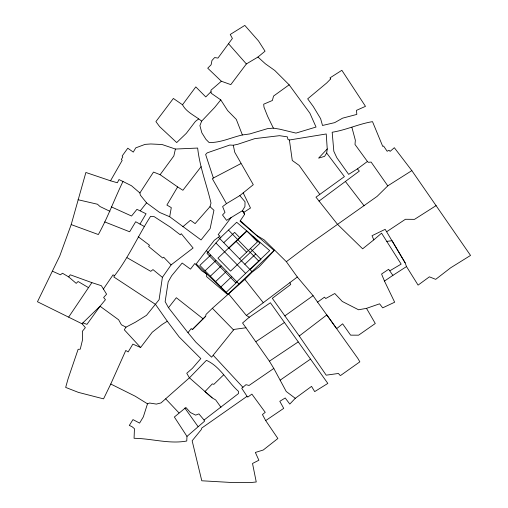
<?xml version="1.0" encoding="UTF-8"?>
<svg xmlns="http://www.w3.org/2000/svg" width="508" height="508" viewBox="0 0 508 508"><rect width="100%" height="100%" fill="white"/><g stroke="black" fill="none" stroke-linecap="round" stroke-linejoin="round"><path stroke-width="0.76" d="M384.467 281.07L381.572 274.028L388.633 269.291L392.881 275.38L384.467 281.07L394.665 302.216L382.683 307.854L379.59 303.822L366.503 308.35L358.585 309.785L342.284 301.466L334.778 293.51L325.717 298.526L324.51 297.155L317.576 302.139L336.664 328.657L342.64 323.818L350.603 335.147L358.597 335.178L375.285 323.501L366.503 308.35M257.943 57.055L265.417 63.83L274.803 70.491L289.154 84.817L309.88 113.176L316.039 127.044L295.967 133.102L279.622 129.159L273.374 128.143L267.532 128.638L249.803 133.928L242.38 134.969L236.303 119.393L227.654 110.604L220.77 99.892L211.233 93.262L210.934 90.253L221.361 81.236L230.803 84.626L246.367 63.945L257.943 57.055L265.043 51.187L258.521 40.97L244.812 25.4L230.238 34.468L232.397 38.437L217.951 58.09L214.643 57.556L211.957 60.496L211.118 64.77L207.728 68.193L221.361 81.236M186.976 436.397L186.76 441.007C169.367 444.284 151.587 438.487 134.068 438.296L134.449 428.689L131.959 426.631L129.311 425.437L132.975 419.602L139.592 423.088L143.332 416.877L147.491 403.816L149.606 403.022L156.375 404.095L161.004 402.927L189.827 377.45L206.419 360.337C220.32 366.554 227.482 381.584 238.519 391.382L238.455 393.567L204.051 420.033L204.572 421.176L186.976 436.397L174.365 417.024L185.909 407.492L190.379 412.528L195.644 415.131L198.901 413.887L204.051 420.033M327.241 148.946L318.599 158.134L324.593 156.356L326.682 153.048L327.241 148.946L326.231 133.972L289.395 140.005L287.966 139.516L287.407 136.855L279.451 135.68L254.781 138.64L237.839 144.266L233.274 145.237L229.819 145.028L207.239 152.838L205.632 154.489L213.366 178.003L212.357 178.746L226.479 203.638L222.612 206.566L224.987 212.395L222.51 214.967L226.549 220.339L242.43 210.693L244.932 206.553L245.04 201.816L239.827 195.599L226.479 203.638M167.297 321.227L155.524 304.413L113.817 276.962L114.478 275.781C128.74 257.34 138.03 235.883 150.571 216.332L154.222 216.675L170.345 227.152L180.296 234.817L181.273 233.718L193.104 247.999L171.101 264.903L162.395 277.355L159.093 299.707L146.501 315.328L135.426 322.199L125.99 327.165L124.289 329.768L140.614 347.491L152.222 332.257L162.122 324.485L167.297 321.227L179.114 336.906L200.806 358.591L192.424 368.306L186.76 373.285L189.37 377.749L212.16 397.853L215.722 399.967L220.961 407.27M169.685 216.745L171.291 207.626L166.897 205.048L177.641 186.925L160.115 174.695L153.511 172.06L139.897 192.964L140.335 195.11L146.577 202.838L159.595 212.427L169.685 216.745L201.047 239.947L210.134 228.6L213.944 210.299L210.001 206.667L210.998 203.041C206.737 184.62 199.695 167.005 197.656 148.057L175.406 149.047L162.084 144.526L150.774 143.974L145.085 144.374L135.757 147.86L133.267 152.108L127.794 148.196L122.142 156.019L122.79 157.029L121.329 159.417L122.206 160.344L110.515 180.804L85.884 172.479L71.196 224.593L59.792 255.899L37.465 301.746L82.118 323.825L85.369 327.609L82.347 331.305L82.556 339.693L80.251 349.206L78.13 349.314L68.078 378.803L65.665 387.413L78.397 392.386L103.562 398.863L110.763 384.023L125.781 350.476L128.168 351.911L132.874 344.119L140.614 347.491M245.967 327.768L242.557 322.999L249.314 317.208L270.396 302.749L327.831 383.419L314.7 391.611L311.544 386.391L295.275 398.304L286.233 391.497L273.812 368.446L269.411 361.201L245.967 327.768L234.207 329.381L233.54 329.933L211.614 357.162L195.828 342.151L187.985 332.683L191.23 328.568L192.335 329.59L205.683 316.262L206.013 314.439L212.376 308.273L244.856 279.419L251.955 272.313L259.264 266.681L274.599 250.088L264.109 239.827L256.711 235.445L240.341 220.656M175.406 149.047L173.844 155.937L160.115 174.695M71.196 224.593L98.349 234.544C107.842 217.411 114.427 199.066 122.98 181.483L118.98 179.553L117.361 182.766L110.515 180.804M220.77 99.892L214.681 107.436L201.651 121.152L199.904 125.603L201.828 132.779L205.95 139.363L209.08 142.519C220.79 142.831 231.267 137.427 242.38 134.969M104.743 221.926L129.661 231.788L135.687 221.736L139.986 224.072L146.069 213.766L136.944 209.34L131.547 216.027L111.303 206.851M68.688 317.055L91.872 282.632L101.34 285.699L106.591 294.183L103.613 297.51L105.454 299.688L100.032 306.229L86.963 324.358L82.861 322.866L82.118 323.825M244.589 214.376L242.43 210.693L243.859 212.331L244.589 214.376L240.005 221.151L274.161 250.507L228.092 294.17L196.196 263.938L214.319 240.259L219.97 236.074L218.173 234.658L231.108 217.57M103.314 289.16L113.068 274.815L114.478 275.781M201.651 121.152C195.307 115.792 186.449 112.376 182.524 104.762L195.802 86.893L205.772 96.926L210.89 91.815M52.565 271.259L60.446 274.79L62.484 273.24L68.682 276.911L70.288 274.803L91.872 282.632M201.098 166.662L182.893 190.271L177.641 186.925M187.985 332.683L168.497 307.696L176.339 297.72L203.098 318.814L205.683 316.262M140.386 210.699L146.577 202.838M210.001 206.667L195.116 223.615L190.475 220.275L182.848 226.752M295.275 398.304L289.795 404.076L285.204 397.98L279.806 401.314L283.718 408.362L265.697 420.586L277.87 438.506L263.239 450.025L255.359 452.457L258.87 460.229L252.52 463.48L256.248 481.978L250.298 482.6L231.019 482.46L201.778 480.778L192.145 440.785L201.276 429.609L201.809 428.015L247.053 396.323L247.79 397.097L251.885 394.113L265.233 412.344L262.433 414.547L265.697 420.586M192.335 329.59L203.098 318.814M326.682 153.048L344.399 176.625L315.976 197.18L337.477 224.288L362.649 248.812L373.799 239.859L372.027 235.712L385.159 229.337L405.162 262.884L406.502 266.573L418.09 285.115L429.393 276.828L435.705 279.349L450.602 267.837L470.535 255.435L411.836 170.618L387.782 185.858L377.133 196.374L310.026 243.808L286.353 261.696L274.599 250.088M82.861 322.866L100.032 306.229L118.631 319.786L121.406 324.783L125.99 327.165M223.59 374.904L213.855 384.353L212.319 383.877L204.997 391.554L212.16 397.853M210.712 255.067L199.834 265.379L226.155 292.335L237.033 282.029M223.761 242.697L234.639 232.391L239.903 237.782M246.723 230.873L217.926 258.172L230.562 271.113L259.937 243.269L253.619 236.798M205.099 270.77L215.976 260.458M229.025 248.088L246.971 231.083L257.499 241.871L239.554 258.877M210.363 276.161L221.24 265.849M215.627 281.553L226.505 271.247M220.891 286.944L231.769 276.638M244.818 264.268L255.695 253.956M250.082 269.659L260.96 259.353L250.431 248.564M247.053 396.323L241.738 388.264L245.999 384.689L249.06 385.451L273.812 368.446M373.799 239.859L381.572 233.178L401.149 264.109L389.985 270.707M239.827 195.599L253.295 184.702L234.766 152.292L233.274 145.237M317.576 302.139L313.074 295.675L297.32 277.019L246.367 315.462L228.543 293.821M319.005 201.098L359.34 171.094L357.416 168.885L348.647 174.365L336.829 157.721L333.832 151.308L332.175 132.245C346.024 130.067 358.705 123.92 372.504 121.641L382.721 146.355L383.61 146.056L387.153 151.263L388.95 150.26L390.112 151.352L394.329 147.714L411.836 170.618M299.256 335.998L326.835 314.903L357.899 358.483L359.842 361.836L340.728 375.393L340.208 375.495L338.43 373.463L326.206 375.171L299.256 335.998L272.326 298.329L290.786 284.436L289.877 282.797M198.603 119.012L195.434 121.368L186.341 133.306L176.701 142.57L159.658 126.644L155.905 121.603L173.368 98.457L182.524 104.762M357.416 168.885L367.417 161.461L368.243 162.306L371.119 162.077L387.782 185.858M289.154 84.817L273.558 96.056L272.371 100.489L263.684 104.197L263.982 107.15L267.557 116.161L273.374 128.143M284.829 315.906L313.074 295.675M280.2 380.136L310.471 359.131M256.026 341.592L284.48 322.466M269.411 361.201L298.152 341.96M386.759 231.673L405.416 219.278L414.515 219.354L436.143 205.588M243.859 212.331L250.488 208.013L243.199 192.837M392.881 275.38L406.502 266.573M213.366 178.003L240.875 163.608M386.817 241.364L392.081 240.703L405.162 262.884M78.061 199.733L97.511 204.241L99.974 206.515L109.944 211.328M122.98 181.483L131.47 185.731L139.897 192.964M110.763 384.023L135.153 396.183L147.491 403.816M139.986 224.072L144.589 226.676M127.083 257.689L150.755 271.329L152.984 269.596L162.395 277.355M88.532 287.655L78.099 281.502L76.2 283.356L68.682 276.911M246.367 315.462L249.314 317.208M138.195 236.715L149.498 245.256L148.615 246.456L162.674 258.026L163.709 257.239L171.101 264.903M227.66 294.583L206.546 276.6L206.794 274.142L201.701 270.745L194.837 263.474L190.475 269.132L182.162 263.049L171.66 275.774L168.18 281.896L165.138 301.631L168.497 307.696M212.376 308.273L233.54 329.933M228.467 230.086L258.68 261.029M236.093 241.395L246.621 252.178M218.421 237.223L251.943 271.564M215.944 242.995L245.631 273.399M206.381 250.635L238.893 283.934M165.697 398.85L178.994 412.902M213.354 355.435L242.938 387.325M228.708 43.936L246.367 63.945M244.856 279.419L263.347 302.781M345.561 181.705L364.103 205.804M367.417 161.461L354.997 144.463L355.352 140.259L351.873 127.298M286.353 261.696L297.32 277.019M184.861 408.064L198.133 426.701M319.754 194.374L299.129 165.379L292.278 160.49L289.395 140.005M220.891 237.268L206.991 253.352L235.725 282.785L269.685 250.603L236.715 222.269L220.891 237.268M330.683 78.905L326.758 82.925L307.683 98.844L313.334 106.591L320.624 118.681L322.51 125.47L334.689 122.638L342.595 118.161L356.832 114.408L356.464 110.357L365.487 106.343L341.859 70.307L330.01 77.864L330.683 78.905"/></g></svg>
